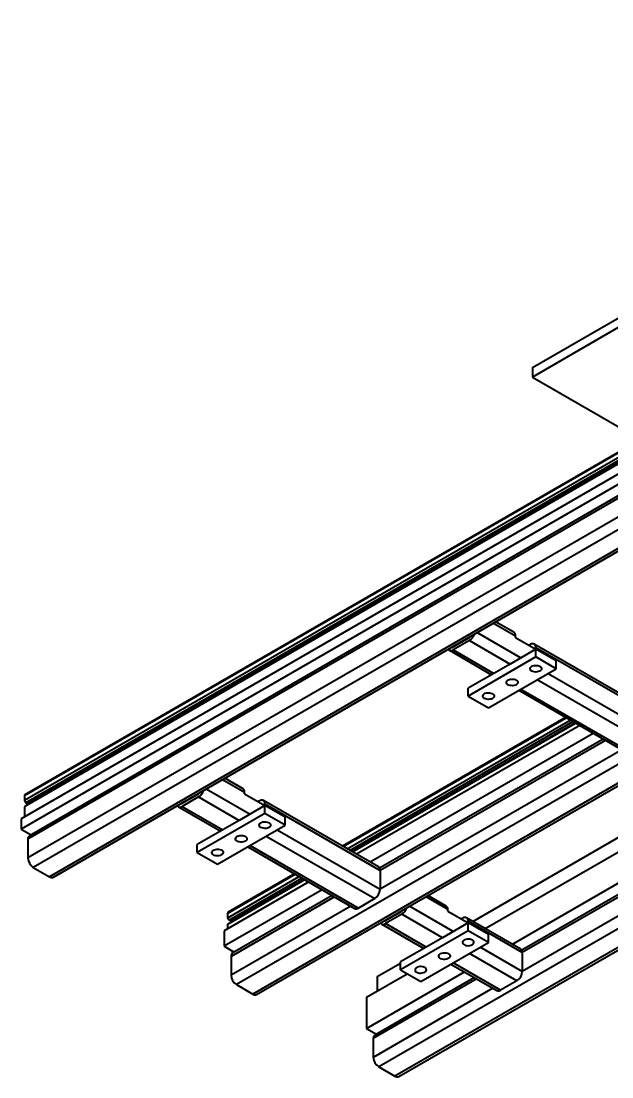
# Model space of a CAD drawing. Header units: millimetres. Extents: x 0 to 1189, y 0 to 841.
# Drawn here: x 602.3 to 725.7, y 367.8 to 588.2 of the extents above; entities that cross this region are included whole.
import ezdxf

# ---------------------------------------------------------------- set-up
doc = ezdxf.new("R2010")
doc.units = ezdxf.units.MM
doc.layers.add('轮廓实线层', color=7, linetype='Continuous', lineweight=40)

msp = doc.modelspace()

# ---------------------------------------------------------------- linework, layer by layer
at = {"layer": '轮廓实线层', "color": 7, "linetype": 'Continuous', "lineweight": 40}
for p, q in [((890.843, 588.184), (602.344, 421.637)), ((890.843, 586.061), (602.344, 419.514)), ((892.589, 584.671), (604.089, 418.123)), ((892.257, 583.938), (603.758, 417.391)), ((892.257, 580.019), (603.758, 413.472)), ((893.389, 578.059), (604.889, 411.512)), ((896.783, 576.1), (608.283, 409.553)), ((609.083, 409.473), (897.583, 576.021)), ((709.089, 515.836), (791.113, 563.188)), ((791.113, 561.228), (709.089, 513.876)), ((935.815, 553.567), (647.316, 387.02)), ((939.209, 551.608), (650.71, 385.06)), ((651.51, 384.981), (940.009, 551.528)), ((651.51, 384.981), (940.009, 551.528)), ((965.514, 536.422), (677.014, 369.875)), ((968.908, 534.463), (680.408, 367.916)), ((681.208, 367.837), (969.708, 534.384)), ((681.208, 367.837), (969.708, 534.384)), ((709.089, 515.836), (709.089, 513.876)), ((709.089, 513.876), (731.67, 500.84)), ((735.196, 502.876), (603.134, 426.638)), ((736.029, 502.241), (603.051, 425.475)), ((737.161, 501.588), (603.051, 424.168)), ((736.595, 501.915), (603.334, 424.985)), ((737.161, 501.588), (603.334, 424.331)), ((737.019, 501.67), (603.758, 424.74)), ((705.25, 460.577), (701.428, 462.783)), ((692.57, 457.557), (695.965, 459.517)), ((695.965, 458.864), (692.57, 456.904)), ((695.965, 458.864), (704.45, 453.965)), ((705.581, 459.518), (705.581, 459.844)), ((705.581, 459.518), (709.824, 457.068)), ((691.771, 456.825), (700.587, 451.735)), ((692.57, 456.904), (701.056, 452.006)), ((709.824, 457.067), (704.45, 453.965)), ((708.692, 458.048), (708.409, 457.885)), ((733.534, 444.249), (709.492, 458.127)), ((709.824, 457.068), (709.824, 457.395)), ((709.824, 457.395), (733.865, 443.516)), ((709.824, 455.434), (709.824, 457.067)), ((714.066, 454.618), (709.824, 457.067)), ((709.824, 455.434), (695.682, 447.27)), ((714.066, 452.985), (709.824, 455.434)), ((714.066, 452.985), (714.066, 454.618)), ((701.056, 452.006), (695.682, 448.903)), ((699.924, 444.821), (714.066, 452.985)), ((704.45, 453.965), (701.056, 452.006)), ((695.682, 447.27), (695.682, 448.903)), ((706.244, 448.469), (728.54, 435.598)), ((695.682, 447.27), (699.924, 444.821)), ((716.024, 442.824), (669.445, 415.934)), ((670.411, 415.376), (716.99, 442.266)), ((670.976, 415.05), (717.556, 441.939)), ((671.401, 414.805), (717.98, 441.694)), ((671.542, 414.723), (718.122, 441.613)), ((671.542, 414.723), (718.122, 441.613)), ((718.971, 441.123), (672.391, 414.233)), ((721.799, 439.49), (675.22, 412.6)), ((723.876, 438.291), (677.195, 411.342)), ((723.876, 438.291), (677.195, 411.342)), ((648.681, 427.92), (644.86, 430.127)), ((603.051, 426.454), (603.051, 425.475)), ((603.051, 425.475), (603.334, 424.985)), ((636.002, 424.901), (639.396, 426.861)), ((639.396, 426.207), (636.002, 424.248)), ((639.396, 426.207), (647.881, 421.309)), ((649.013, 426.861), (649.013, 427.188)), ((649.013, 426.861), (653.255, 424.412)), ((676.966, 411.592), (652.924, 425.471)), ((603.334, 424.331), (603.051, 424.168)), ((603.051, 424.168), (603.051, 422.045)), ((603.334, 424.985), (603.758, 424.74)), ((603.758, 424.74), (603.758, 424.576)), ((635.202, 424.169), (644.019, 419.079)), ((636.002, 424.248), (644.487, 419.349)), ((653.255, 424.411), (647.881, 421.309)), ((652.124, 425.392), (651.841, 425.229)), ((653.255, 424.412), (653.255, 424.739)), ((653.255, 424.739), (677.297, 410.86)), ((653.255, 422.778), (653.255, 424.411)), ((657.498, 421.962), (653.255, 424.411)), ((696.644, 400.232), (738.108, 424.169)), ((602.344, 421.637), (602.344, 419.514)), ((653.255, 422.778), (639.113, 414.614)), ((647.881, 421.309), (644.487, 419.349)), ((657.498, 420.329), (653.255, 422.778)), ((657.498, 420.329), (657.498, 421.962)), ((699.261, 398.721), (739.52, 421.963)), ((704.918, 395.455), (751.498, 422.345)), ((753.575, 421.146), (706.894, 394.198)), ((753.575, 421.146), (706.894, 394.198)), ((602.344, 419.514), (604.421, 418.315)), ((644.487, 419.349), (639.113, 416.247)), ((643.356, 412.165), (657.498, 420.329)), ((603.758, 417.391), (603.758, 413.472)), ((639.113, 414.614), (639.113, 416.247)), ((639.113, 414.614), (643.356, 412.165)), ((649.676, 415.813), (671.972, 402.942)), ((604.889, 411.512), (608.283, 409.553)), ((659.456, 410.167), (645.56, 402.145)), ((677.297, 410.86), (677.297, 406.94)), ((662.402, 408.466), (644.77, 398.288)), ((645.477, 400.982), (660.422, 409.61)), ((645.477, 399.676), (661.553, 408.956)), ((645.76, 400.492), (660.987, 409.283)), ((645.76, 399.839), (661.553, 408.956)), ((646.184, 400.248), (661.412, 409.038)), ((665.231, 406.833), (644.77, 395.022)), ((667.308, 405.634), (646.516, 393.631)), ((667.308, 405.634), (646.516, 393.631)), ((691.108, 403.428), (687.286, 405.634)), ((676.166, 404.981), (672.771, 403.021)), ((645.477, 400.982), (645.477, 401.962)), ((678.428, 400.409), (681.822, 402.368)), ((681.822, 401.715), (678.428, 399.756)), ((690.308, 396.817), (681.822, 401.715)), ((691.439, 402.369), (691.439, 402.696)), ((691.439, 402.369), (695.682, 399.92)), ((645.76, 400.492), (645.477, 400.982)), ((645.477, 399.676), (645.76, 399.839)), ((645.477, 398.696), (645.477, 399.676)), ((646.184, 400.248), (645.76, 400.492)), ((646.184, 400.084), (646.184, 400.248)), ((677.628, 399.676), (686.445, 394.587)), ((686.914, 394.857), (678.428, 399.756)), ((695.682, 399.919), (690.308, 396.817)), ((694.55, 400.9), (694.267, 400.736)), ((706.664, 394.448), (695.35, 400.979)), ((695.682, 399.92), (695.682, 400.246)), ((706.995, 393.715), (695.682, 400.246)), ((695.682, 398.286), (695.682, 399.919)), ((699.924, 397.47), (695.682, 399.919)), ((644.77, 398.288), (644.77, 395.022)), ((695.682, 398.286), (681.54, 390.122)), ((690.308, 396.817), (686.914, 394.857)), ((699.924, 395.837), (695.682, 398.286)), ((699.924, 395.837), (699.924, 397.47)), ((644.77, 395.022), (646.847, 393.823)), ((686.914, 394.857), (681.54, 391.755)), ((685.782, 387.673), (699.924, 395.837)), ((646.184, 392.899), (646.184, 388.979)), ((706.995, 393.715), (706.995, 389.796)), ((676.689, 388.713), (681.54, 391.513)), ((681.54, 390.122), (681.54, 391.755)), ((692.102, 391.321), (701.67, 385.797)), ((674.468, 377.877), (694.929, 389.689)), ((674.468, 384.409), (682.952, 389.307)), ((697.006, 388.49), (676.214, 376.487)), ((697.006, 388.49), (676.214, 376.487)), ((676.689, 388.713), (676.689, 385.691)), ((681.54, 390.122), (685.782, 387.673)), ((647.316, 387.02), (650.71, 385.06)), ((705.864, 387.836), (702.47, 385.877)), ((674.468, 384.409), (674.468, 377.877)), ((674.468, 377.877), (676.546, 376.678)), ((675.883, 375.754), (675.883, 371.835)), ((677.014, 369.875), (680.408, 367.916))]:
    msp.add_line(p, q, dxfattribs=at)
at = {"layer": '轮廓实线层', "color": 8, "linetype": 'Continuous', "lineweight": 40}
for p, q in [((735.25, 502.771), (603.051, 426.454)), ((700.959, 462.512), (705.581, 459.844)), ((695.868, 459.573), (695.965, 459.517)), ((697.565, 460.553), (706.713, 455.272)), ((692.474, 457.614), (692.571, 457.558)), ((712.37, 452.006), (733.865, 439.597)), ((710.107, 450.699), (732.734, 437.637)), ((706.713, 448.74), (729.34, 435.678)), ((669.562, 415.866), (716.142, 442.756)), ((724.345, 438.02), (677.297, 410.86)), ((727.74, 436.06), (677.297, 406.94)), ((644.391, 429.856), (649.013, 427.188)), ((640.996, 427.896), (650.144, 422.615)), ((639.3, 426.917), (639.397, 426.861)), ((635.905, 424.957), (636.002, 424.901)), ((655.801, 419.349), (677.297, 406.94)), ((754.044, 420.875), (706.995, 393.715)), ((757.438, 418.916), (706.995, 389.796)), ((653.538, 418.043), (676.166, 404.981)), ((650.144, 416.084), (672.771, 403.021)), ((645.477, 401.962), (659.573, 410.1)), ((667.777, 405.364), (646.184, 392.899)), ((671.171, 403.404), (646.184, 388.979)), ((692.571, 398.123), (683.423, 403.404)), ((691.439, 402.696), (686.817, 405.364)), ((681.823, 402.369), (681.726, 402.425)), ((678.428, 400.409), (678.331, 400.465)), ((706.995, 389.796), (698.228, 394.857)), ((705.864, 387.836), (695.965, 393.551)), ((702.47, 385.877), (692.571, 391.591)), ((697.475, 388.219), (675.883, 375.754)), ((700.87, 386.259), (675.883, 371.835))]:
    msp.add_line(p, q, dxfattribs=at)
at = {"layer": '轮廓实线层', "color": 7, "linetype": 'Continuous', "lineweight": 40, "flags": 128}
for points in [[(708.975, 452.495), (708.791, 452.633), (708.671, 452.792), (708.624, 452.963), (708.653, 453.136), (708.755, 453.3), (708.924, 453.443), (709.149, 453.558), (709.417, 453.637), (709.711, 453.675), (710.012, 453.669), (710.3, 453.621), (710.559, 453.533), (710.772, 453.41), (710.925, 453.26), (711.009, 453.094), (711.019, 452.92), (710.953, 452.751), (710.816, 452.596), (710.617, 452.466), (710.369, 452.368), (710.086, 452.309), (709.786, 452.293), (709.489, 452.32), (709.213, 452.389), (708.975, 452.495)], [(705.723, 450.618), (705.907, 450.48), (706.026, 450.321), (706.074, 450.15), (706.045, 449.977), (705.943, 449.813), (705.774, 449.67), (705.549, 449.555), (705.281, 449.476), (704.987, 449.438), (704.686, 449.444), (704.398, 449.492), (704.139, 449.58), (703.926, 449.703), (703.773, 449.853), (703.689, 450.019), (703.679, 450.193), (703.745, 450.362), (703.882, 450.517), (704.081, 450.647), (704.329, 450.745), (704.612, 450.804), (704.912, 450.82), (705.209, 450.793), (705.485, 450.724), (705.723, 450.618)], [(699.076, 446.78), (698.891, 446.918), (698.772, 447.077), (698.725, 447.249), (698.753, 447.421), (698.855, 447.585), (699.024, 447.728), (699.25, 447.843), (699.518, 447.922), (699.811, 447.96), (700.112, 447.955), (700.401, 447.906), (700.66, 447.818), (700.873, 447.695), (701.026, 447.545), (701.11, 447.379), (701.119, 447.205), (701.053, 447.036), (700.917, 446.881), (700.718, 446.751), (700.469, 446.653), (700.186, 446.594), (699.887, 446.578), (699.59, 446.605), (699.314, 446.674), (699.076, 446.78)], [(652.407, 419.839), (652.222, 419.976), (652.103, 420.136), (652.056, 420.307), (652.084, 420.48), (652.186, 420.643), (652.355, 420.787), (652.581, 420.902), (652.849, 420.981), (653.142, 421.019), (653.443, 421.013), (653.732, 420.965), (653.991, 420.876), (654.203, 420.753), (654.357, 420.604), (654.441, 420.437), (654.45, 420.264), (654.384, 420.094), (654.248, 419.939), (654.049, 419.809), (653.8, 419.712), (653.517, 419.653), (653.218, 419.636), (652.921, 419.664), (652.644, 419.733), (652.407, 419.839)], [(649.154, 417.961), (649.338, 417.824), (649.458, 417.665), (649.505, 417.493), (649.477, 417.32), (649.375, 417.157), (649.206, 417.013), (648.98, 416.898), (648.712, 416.82), (648.418, 416.782), (648.118, 416.787), (647.829, 416.836), (647.57, 416.924), (647.357, 417.047), (647.204, 417.196), (647.12, 417.363), (647.111, 417.537), (647.177, 417.706), (647.313, 417.861), (647.512, 417.991), (647.761, 418.089), (648.044, 418.147), (648.343, 418.164), (648.64, 418.137), (648.916, 418.068), (649.154, 417.961)], [(642.507, 414.124), (642.323, 414.261), (642.203, 414.421), (642.156, 414.592), (642.185, 414.765), (642.287, 414.929), (642.456, 415.072), (642.681, 415.187), (642.949, 415.266), (643.243, 415.304), (643.544, 415.298), (643.832, 415.25), (644.091, 415.161), (644.304, 415.039), (644.457, 414.889), (644.541, 414.722), (644.55, 414.549), (644.485, 414.379), (644.348, 414.225), (644.149, 414.094), (643.901, 413.997), (643.618, 413.938), (643.318, 413.922), (643.021, 413.949), (642.745, 414.018), (642.507, 414.124)], [(696.53, 395.347), (696.715, 395.484), (696.834, 395.643), (696.881, 395.815), (696.853, 395.988), (696.751, 396.151), (696.582, 396.295), (696.356, 396.41), (696.088, 396.488), (695.795, 396.526), (695.494, 396.521), (695.205, 396.472), (694.946, 396.384), (694.734, 396.261), (694.58, 396.112), (694.496, 395.945), (694.487, 395.771), (694.553, 395.602), (694.689, 395.447), (694.888, 395.317), (695.137, 395.219), (695.42, 395.161), (695.719, 395.144), (696.017, 395.171), (696.293, 395.24), (696.53, 395.347)], [(691.58, 393.469), (691.765, 393.332), (691.884, 393.172), (691.931, 393.001), (691.903, 392.828), (691.801, 392.665), (691.632, 392.521), (691.406, 392.406), (691.138, 392.327), (690.845, 392.29), (690.544, 392.295), (690.255, 392.343), (689.996, 392.432), (689.784, 392.555), (689.631, 392.704), (689.547, 392.871), (689.537, 393.044), (689.603, 393.214), (689.739, 393.369), (689.938, 393.499), (690.187, 393.596), (690.47, 393.655), (690.77, 393.672), (691.067, 393.644), (691.343, 393.575), (691.58, 393.469)], [(686.631, 389.632), (686.815, 389.769), (686.935, 389.928), (686.982, 390.1), (686.953, 390.273), (686.851, 390.436), (686.682, 390.58), (686.457, 390.695), (686.189, 390.774), (685.895, 390.811), (685.594, 390.806), (685.306, 390.758), (685.047, 390.669), (684.834, 390.546), (684.681, 390.397), (684.597, 390.23), (684.588, 390.057), (684.653, 389.887), (684.79, 389.732), (684.989, 389.602), (685.237, 389.505), (685.52, 389.446), (685.82, 389.429), (686.117, 389.457), (686.393, 389.525), (686.631, 389.632)]]:
    msp.add_lwpolyline(points, dxfattribs=at)
at = {"layer": '轮廓实线层', "color": 7, "linetype": 'Continuous', "lineweight": 40}
for centre, radius, start, end in [((694.628, 460.945), 2.474, 302.69595, 343.02929), ((695.385, 460.457), 1.105, 301.65544, 324.2466), ((704.784, 459.925), 0.801, 354.22934, 54.45823), ((692.129, 457.435), 0.69, 211.45521, 309.70895), ((692.322, 457.923), 0.442, 261.04215, 304.17213), ((709.134, 457.507), 0.699, 350.78634, 129.2031), ((648.137, 427.233), 0.877, 357.04699, 51.6392), ((603.249, 426.475), 0.2, 125.42655, 185.88554), ((638.06, 428.289), 2.474, 302.69624, 343.02875), ((638.816, 427.801), 1.105, 301.65544, 324.2466), ((652.566, 424.85), 0.699, 350.78558, 129.20385), ((635.561, 424.779), 0.69, 211.4564, 309.70844), ((635.754, 425.266), 0.442, 261.04215, 304.17213), ((604.544, 417.477), 0.791, 125.09142, 186.22078), ((606.214, 413.583), 2.459, 182.60548, 237.39451), ((676.399, 410.894), 0.899, 357.78083, 50.90536), ((608.752, 410.207), 0.805, 234.38249, 294.30704), ((674.841, 407.052), 2.459, 302.60519, 357.39474), ((690.564, 402.741), 0.877, 357.04699, 51.6392), ((645.701, 401.971), 0.224, 129.04726, 182.26656), ((672.303, 403.676), 0.805, 245.69377, 305.61751), ((680.486, 403.797), 2.474, 302.69624, 343.02875), ((681.243, 403.309), 1.105, 301.65544, 324.2466), ((677.987, 400.287), 0.69, 211.4564, 309.70844), ((678.18, 400.774), 0.442, 261.04215, 304.17213), ((694.992, 400.358), 0.699, 350.78558, 129.20385), ((646.979, 392.98), 0.799, 125.44068, 185.87176), ((706.097, 393.75), 0.899, 357.78083, 50.90536), ((648.641, 389.091), 2.459, 182.60545, 237.39449), ((704.539, 389.907), 2.459, 302.60519, 357.39474), ((702.001, 386.531), 0.805, 245.69377, 305.61751), ((651.178, 385.715), 0.805, 234.38233, 294.30724), ((676.677, 375.836), 0.799, 125.44068, 185.87176), ((678.339, 371.946), 2.459, 182.60538, 237.39468), ((680.877, 368.57), 0.805, 234.38239, 294.30747)]:
    msp.add_arc(centre, radius, start, end, dxfattribs=at)

doc.saveas('drawing.dxf')
